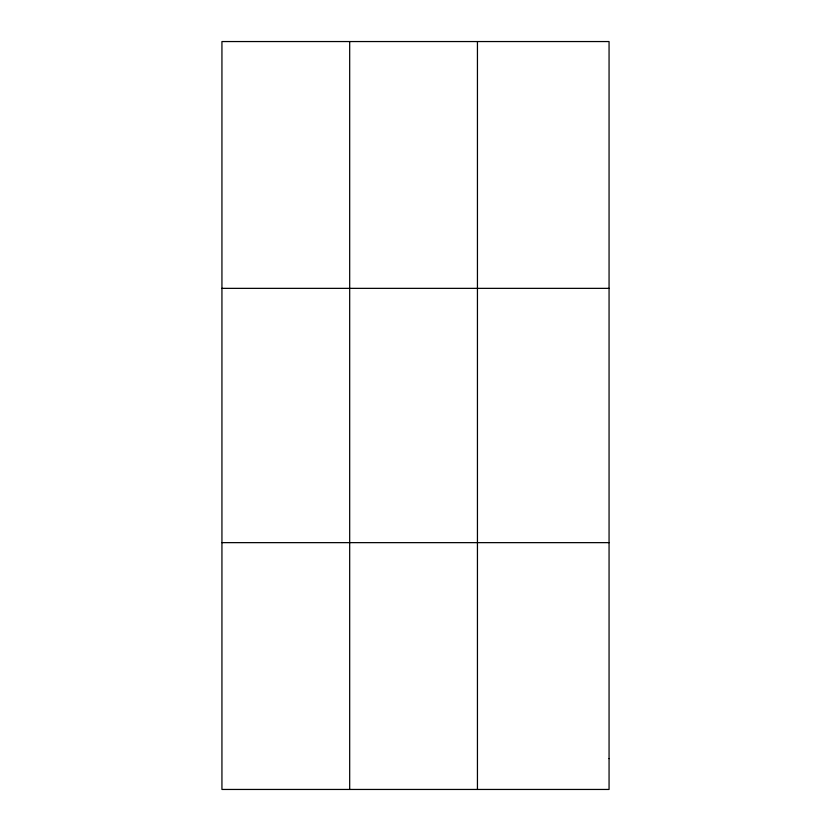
<?xml version="1.0" encoding="UTF-8"?>
<svg xmlns="http://www.w3.org/2000/svg" width="831" height="831" viewBox="0 0 831 831"><rect width="100%" height="100%" fill="white"/><g stroke="black" fill="none" stroke-linecap="round" stroke-linejoin="round"><path stroke-width="1.25" d="M349.685 789.45L349.685 41.55M477.441 789.45L477.441 41.55M221.939 288.357L609.061 288.357M221.939 542.643L609.061 542.643M609.061 758.599L609.061 789.45L221.939 789.45L221.939 41.55L609.061 41.55L609.061 758.599"/></g></svg>
